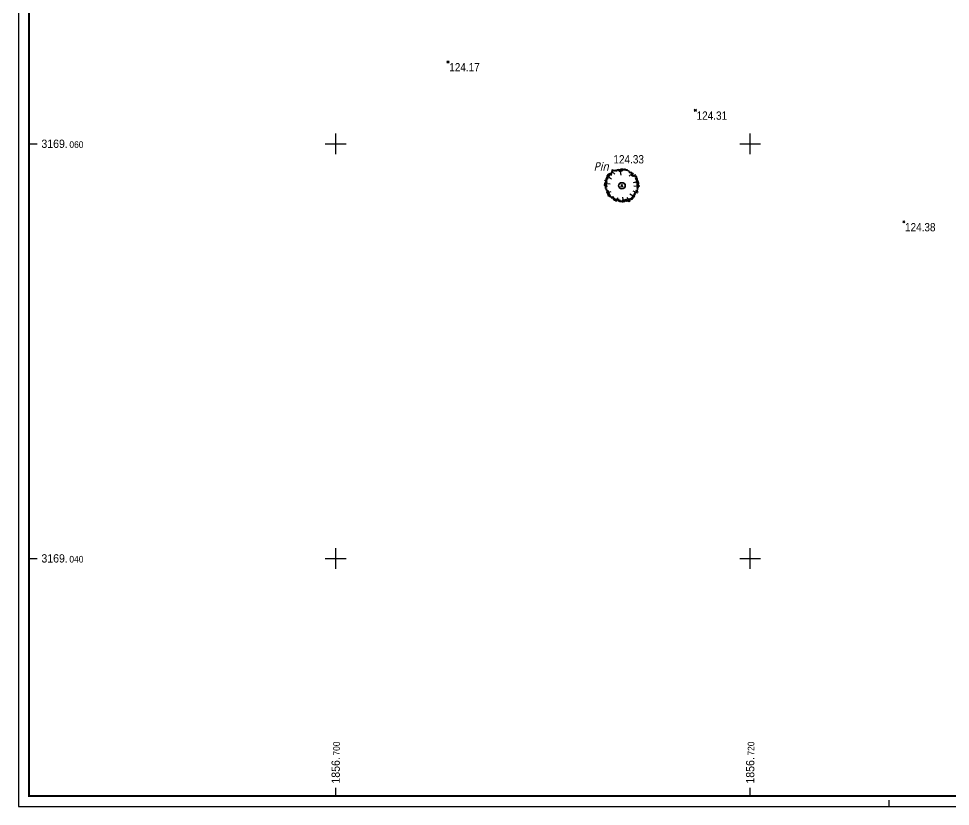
# Model space of a CAD drawing. Header units: millimetres. Extents: x 1856675 to 1856923, y 3169023 to 3169196.
# Drawn here: x 1856684.7 to 1856729.66, y 3169028.04 to 3169066.03 of the extents above; entities that cross this region are included whole.
import ezdxf
from ezdxf.enums import TextEntityAlignment as Align

# ---------------------------------------------------------------- set-up
doc = ezdxf.new("R2010")
doc.units = ezdxf.units.MM
doc.header["$PDMODE"] = 3
doc.header["$PDSIZE"] = 0.05
for name, color, linetype in [('Carroyage(2)', 7, 'Continuous'), ('Carroyage(2)_Croix', 7, 'Continuous'), ('Carroyage(2)_Textes', 7, 'Continuous'), ('Points Topo', 7, 'Continuous'), ('Points Topo Altitude', 7, 'Continuous'), ('Végétation', 102, 'Continuous')]:
    doc.layers.add(name, color=color, linetype=linetype)
doc.styles.add('Pts Topo SPE', font='', dxfattribs={"width": 0.9})
doc.styles.get("Standard").update_dxf_attribs({"font": '', "width": 0.95, "height": 0.4})
doc.styles.get('Pts Topo SPE').set_extended_font_data('Titillium Web Light')
doc.styles.get('Standard').set_extended_font_data('Titillium Web')

# ---------------------------------------------------------------- blocks, each defined once
blk = doc.blocks.new('PointTopo_SPE')
at = {"color": 0}
blk.add_point((0, 0), dxfattribs=at)
at = {"layer": 'Points Topo Altitude', "style": 'Pts Topo SPE', "width": 0.9}
blk.add_attdef('ALT', text='', height=0.4, dxfattribs=at).set_placement((0.06, -0.06), align=Align.TOP_LEFT)
blk = doc.blocks.new('SPE34')
at = {"layer": 'Végétation'}
h = blk.add_hatch(color=34, dxfattribs=at)
h.dxf.hatch_style = 1
h.paths.add_polyline_path([(-0.161, 0, 1), (0.161, 0, 1)])
h.paths.add_polyline_path([(0.144, 0, -1), (-0.144, 0, -1)], flags=16)
at = {"layer": 'Végétation', "linetype": 'Continuous'}
for p, q in [((-0.752, 0.491), (-0.509, 0.335)), ((-0.712, 0.522), (-0.601, 0.444)), ((-0.703, 0.552), (-0.601, 0.464)), ((-0.673, 0.563), (-0.592, 0.504)), ((-0.643, 0.583), (-0.552, 0.515)), ((-0.614, 0.604), (-0.502, 0.496)), ((-0.564, 0.605), (-0.482, 0.536)), ((-0.534, 0.655), (-0.473, 0.596)), ((-0.515, 0.666), (-0.453, 0.607)), ((-0.505, 0.706), (-0.342, 0.548)), ((-0.496, 0.756), (-0.425, 0.687)), ((-0.467, 0.777), (-0.395, 0.698)), ((-0.416, 0.758), (-0.365, 0.708)), ((-0.356, 0.779), (-0.325, 0.699)), ((-0.306, 0.77), (-0.295, 0.69)), ((-0.276, 0.77), (-0.265, 0.69)), ((-0.226, 0.801), (-0.225, 0.741)), ((-0.196, 0.792), (-0.195, 0.721)), ((-0.177, 0.812), (-0.155, 0.702)), ((-0.136, 0.793), (-0.124, 0.673)), ((-0.096, 0.773), (-0.061, 0.513)), ((-0.076, 0.814), (-0.054, 0.664)), ((-0.037, 0.835), (-0.024, 0.694)), ((-0.006, 0.825), (0.006, 0.705)), ((0.034, 0.826), (0.035, 0.725)), ((0.064, 0.816), (0.065, 0.726)), ((0.104, 0.817), (0.096, 0.726)), ((0.134, 0.827), (0.135, 0.737)), ((0.184, 0.798), (0.166, 0.728)), ((0.225, 0.799), (0.206, 0.718)), ((0.255, 0.779), (0.236, 0.709)), ((0.296, 0.75), (0.266, 0.699)), ((0.336, 0.731), (0.297, 0.67)), ((0.377, 0.691), (0.328, 0.62)), ((0.528, 0.624), (0.351, 0.46)), ((0.397, 0.661), (0.369, 0.581)), ((0.448, 0.662), (0.419, 0.582)), ((0.478, 0.633), (0.439, 0.572)), ((0.52, 0.523), (0.441, 0.482)), ((0.559, 0.594), (0.47, 0.532)), ((0.551, 0.504), (0.481, 0.462)), ((0.601, 0.504), (0.512, 0.443)), ((0.671, 0.526), (0.542, 0.443)), ((0.651, 0.485), (0.572, 0.434)), ((0.692, 0.466), (0.622, 0.425)), ((-0.874, 0.048), (-0.724, 0.04)), ((-0.865, 0.108), (-0.574, 0.093)), ((-0.863, 0.008), (-0.723, 0.02)), ((-0.844, 0.068), (-0.724, 0.07)), ((-0.838, 0.259), (-0.706, 0.191)), ((-0.836, 0.149), (-0.705, 0.121)), ((-0.817, 0.209), (-0.706, 0.151)), ((-0.799, 0.33), (-0.708, 0.281)), ((-0.798, 0.29), (-0.717, 0.241)), ((-0.794, 0.354), (-0.702, 0.319)), ((-0.77, 0.391), (-0.659, 0.342)), ((-0.741, 0.431), (-0.67, 0.372)), ((0.787, 0.207), (0.537, 0.142)), ((0.723, 0.396), (0.624, 0.344)), ((0.744, 0.356), (0.645, 0.305)), ((0.722, 0.436), (0.653, 0.405)), ((0.808, 0.167), (0.658, 0.134)), ((0.755, 0.307), (0.675, 0.285)), ((0.755, 0.286), (0.676, 0.245)), ((0.776, 0.237), (0.676, 0.205)), ((0.828, 0.127), (0.708, 0.125)), ((0.829, 0.087), (0.709, 0.085)), ((0.81, 0.057), (0.709, 0.055)), ((0.82, 0.027), (0.71, 0.025)), ((0.798, 0.117), (0.718, 0.105)), ((-0.832, -0.042), (-0.712, -0.04)), ((-0.831, -0.102), (-0.741, -0.1)), ((-0.822, -0.072), (-0.742, -0.07)), ((-0.803, -0.021), (-0.703, -0.009)), ((-0.791, -0.131), (-0.741, -0.12)), ((-0.79, -0.161), (-0.72, -0.16)), ((-0.769, -0.201), (-0.71, -0.18)), ((-0.749, -0.231), (-0.679, -0.21)), ((-0.748, -0.261), (-0.639, -0.229)), ((-0.737, -0.341), (-0.518, -0.277)), ((-0.727, -0.311), (-0.618, -0.269)), ((-0.696, -0.39), (-0.606, -0.349)), ((-0.695, -0.431), (-0.586, -0.369)), ((-0.684, -0.491), (-0.545, -0.418)), ((-0.665, -0.44), (-0.566, -0.388)), ((-0.644, -0.5), (-0.555, -0.448)), ((0.63, -0.559), (0.387, -0.402)), ((0.787, -0.355), (0.545, -0.259)), ((0.629, -0.478), (0.558, -0.429)), ((0.658, -0.448), (0.578, -0.409)), ((0.862, -0.043), (0.58, -0.018)), ((0.657, -0.397), (0.596, -0.348)), ((0.668, -0.427), (0.597, -0.388)), ((0.727, -0.346), (0.646, -0.317)), ((0.707, -0.357), (0.657, -0.347)), ((0.765, -0.265), (0.665, -0.237)), ((0.776, -0.305), (0.665, -0.277)), ((0.851, -0.013), (0.71, -0.005)), ((0.793, -0.114), (0.712, -0.096)), ((0.783, -0.144), (0.713, -0.126)), ((0.774, -0.165), (0.713, -0.146)), ((0.775, -0.225), (0.714, -0.216)), ((0.822, -0.074), (0.732, -0.065)), ((0.802, -0.104), (0.732, -0.085)), ((0.784, -0.185), (0.744, -0.185)), ((-0.613, -0.519), (-0.554, -0.478)), ((-0.583, -0.529), (-0.514, -0.498)), ((-0.553, -0.559), (-0.493, -0.517)), ((-0.522, -0.578), (-0.423, -0.516)), ((-0.511, -0.618), (-0.403, -0.516)), ((-0.441, -0.627), (-0.372, -0.556)), ((-0.42, -0.667), (-0.352, -0.585)), ((-0.41, -0.707), (-0.331, -0.615)), ((-0.389, -0.716), (-0.311, -0.625)), ((-0.349, -0.736), (-0.281, -0.614)), ((-0.299, -0.715), (-0.27, -0.654)), ((-0.278, -0.765), (-0.191, -0.572)), ((-0.209, -0.713), (-0.22, -0.643)), ((-0.178, -0.753), (-0.189, -0.693)), ((-0.158, -0.743), (-0.15, -0.632)), ((-0.127, -0.782), (-0.119, -0.692)), ((-0.087, -0.801), (-0.089, -0.691)), ((-0.037, -0.801), (-0.038, -0.72)), ((-0.007, -0.8), (-0.008, -0.71)), ((0.043, -0.809), (0.022, -0.719)), ((0.053, -0.779), (0.041, -0.689)), ((0.073, -0.789), (0.049, -0.558)), ((0.123, -0.788), (0.091, -0.668)), ((0.143, -0.757), (0.131, -0.667)), ((0.203, -0.777), (0.161, -0.677)), ((0.233, -0.776), (0.171, -0.647)), ((0.264, -0.786), (0.201, -0.666)), ((0.293, -0.765), (0.211, -0.646)), ((0.394, -0.783), (0.25, -0.565)), ((0.354, -0.784), (0.261, -0.645)), ((0.371, -0.643), (0.331, -0.614)), ((0.413, -0.723), (0.351, -0.654)), ((0.432, -0.672), (0.391, -0.623)), ((0.462, -0.662), (0.401, -0.603)), ((0.502, -0.681), (0.441, -0.602)), ((0.491, -0.621), (0.451, -0.592)), ((0.541, -0.63), (0.48, -0.571)), ((0.59, -0.549), (0.489, -0.491)), ((0.57, -0.57), (0.489, -0.521)), ((0.551, -0.61), (0.49, -0.561)), ((0.55, -0.57), (0.5, -0.541)), ((0.619, -0.509), (0.548, -0.46))]:
    blk.add_line(p, q, dxfattribs=at)
at = {"layer": 'Végétation', "color": 34}
blk.add_circle((0, 0), 0.161, dxfattribs=at)
at = {"layer": 'Végétation', "color": 34, "linetype": 'Continuous'}
blk.add_circle((0, 0), 0.144, dxfattribs=at)
at = {"layer": 'Végétation', "insert": (-1.368, 1.131), "char_height": 0.4, "attachment_point": 1}
blk.add_mtext_dynamic_manual_height_columns('{\\fTrebuchet MS|b0|i1|c0|p34;Pin}', width=1.88918, gutter_width=12.5, heights=[0], dxfattribs=at)

msp = doc.modelspace()

# ---------------------------------------------------------------- linework, layer by layer
at = {"layer": 'Carroyage(2)'}
for p, q in [((1856685.202, 3169060), (1856685.602, 3169060)), ((1856685.202, 3169040), (1856685.602, 3169040)), ((1856700, 3169028.539), (1856700, 3169028.939)), ((1856720, 3169028.539), (1856720, 3169028.939)), ((1856726.702, 3169028.039), (1856726.702, 3169028.339))]:
    msp.add_line(p, q, dxfattribs=at)
msp.add_lwpolyline([(1856684.702, 3169028.039), (1856922.302, 3169028.039), (1856922.302, 3169196.039), (1856684.702, 3169196.039)], close=True, dxfattribs=at)
at = {"layer": 'Carroyage(2)', "const_width": 0.1}
msp.add_lwpolyline([(1856921.802, 3169087.439), (1856921.802, 3169195.539), (1856685.202, 3169195.539), (1856685.202, 3169028.539), (1856880.302, 3169028.539)], dxfattribs=at)
at = {"layer": 'Carroyage(2)_Croix'}
for p, q in [((1856700, 3169059.5), (1856700, 3169060.5)), ((1856720, 3169059.5), (1856720, 3169060.5)), ((1856699.5, 3169060), (1856700.5, 3169060)), ((1856719.5, 3169060), (1856720.5, 3169060)), ((1856700, 3169039.5), (1856700, 3169040.5)), ((1856720, 3169039.5), (1856720, 3169040.5)), ((1856699.5, 3169040), (1856700.5, 3169040)), ((1856719.5, 3169040), (1856720.5, 3169040))]:
    msp.add_line(p, q, dxfattribs=at)

# ---------------------------------------------------------------- block references
at = {"layer": 'Points Topo'}
ref = msp.add_blockref('PointTopo_SPE', (1856705.42, 3169063.951, 124.167), dxfattribs=at)
ref.add_attrib('ALT', '124.17', dxfattribs={"layer": 'Points Topo Altitude', "height": 0.4, "style": 'Pts Topo SPE', "width": 0.9}).set_placement((1856705.48, 3169063.891, 124.167), align=Align.TOP_LEFT)
ref = msp.add_blockref('PointTopo_SPE', (1856717.354, 3169061.618, 124.308), dxfattribs=at)
ref.add_attrib('ALT', '124.31', dxfattribs={"layer": 'Points Topo Altitude', "height": 0.4, "style": 'Pts Topo SPE', "width": 0.9}).set_placement((1856717.414, 3169061.558, 124.308), align=Align.TOP_LEFT)
ref = msp.add_blockref('PointTopo_SPE', (1856713.812, 3169057.978, 124.326), dxfattribs=at)
ref.add_attrib('ALT', '124.33', dxfattribs={"layer": 'Points Topo Altitude', "height": 0.4, "style": 'Pts Topo SPE', "width": 0.9}).set_placement((1856713.401, 3169059.451, 124.326), align=Align.TOP_LEFT)
ref = msp.add_blockref('PointTopo_SPE', (1856727.41, 3169056.234, 124.383), dxfattribs=at)
ref.add_attrib('ALT', '124.38', dxfattribs={"layer": 'Points Topo Altitude', "height": 0.4, "style": 'Pts Topo SPE', "width": 0.9}).set_placement((1856727.47, 3169056.174, 124.383), align=Align.TOP_LEFT)
at = {"layer": 'Végétation', "color": 7}
msp.add_blockref('SPE34', (1856713.812, 3169057.978), dxfattribs=at)

# ---------------------------------------------------------------- texts
at = {"layer": 'Carroyage(2)_Textes', "width": 0.95}
for s, height, p in [('3169.', 0.4, (1856685.802, 3169059.8)), ('060', 0.32, (1856687.151, 3169059.8)), ('3169.', 0.4, (1856685.802, 3169039.8)), ('040', 0.32, (1856687.151, 3169039.8))]:
    msp.add_text(s, height=height, dxfattribs=at).set_placement(p)
for s, height, p in [('700', 0.32, (1856700.2, 3169030.488)), ('720', 0.32, (1856720.2, 3169030.488)), ('1856.', 0.4, (1856700.2, 3169029.139)), ('1856.', 0.4, (1856720.2, 3169029.139))]:
    msp.add_text(s, height=height, rotation=90, dxfattribs=at).set_placement(p)

doc.saveas('drawing.dxf')
